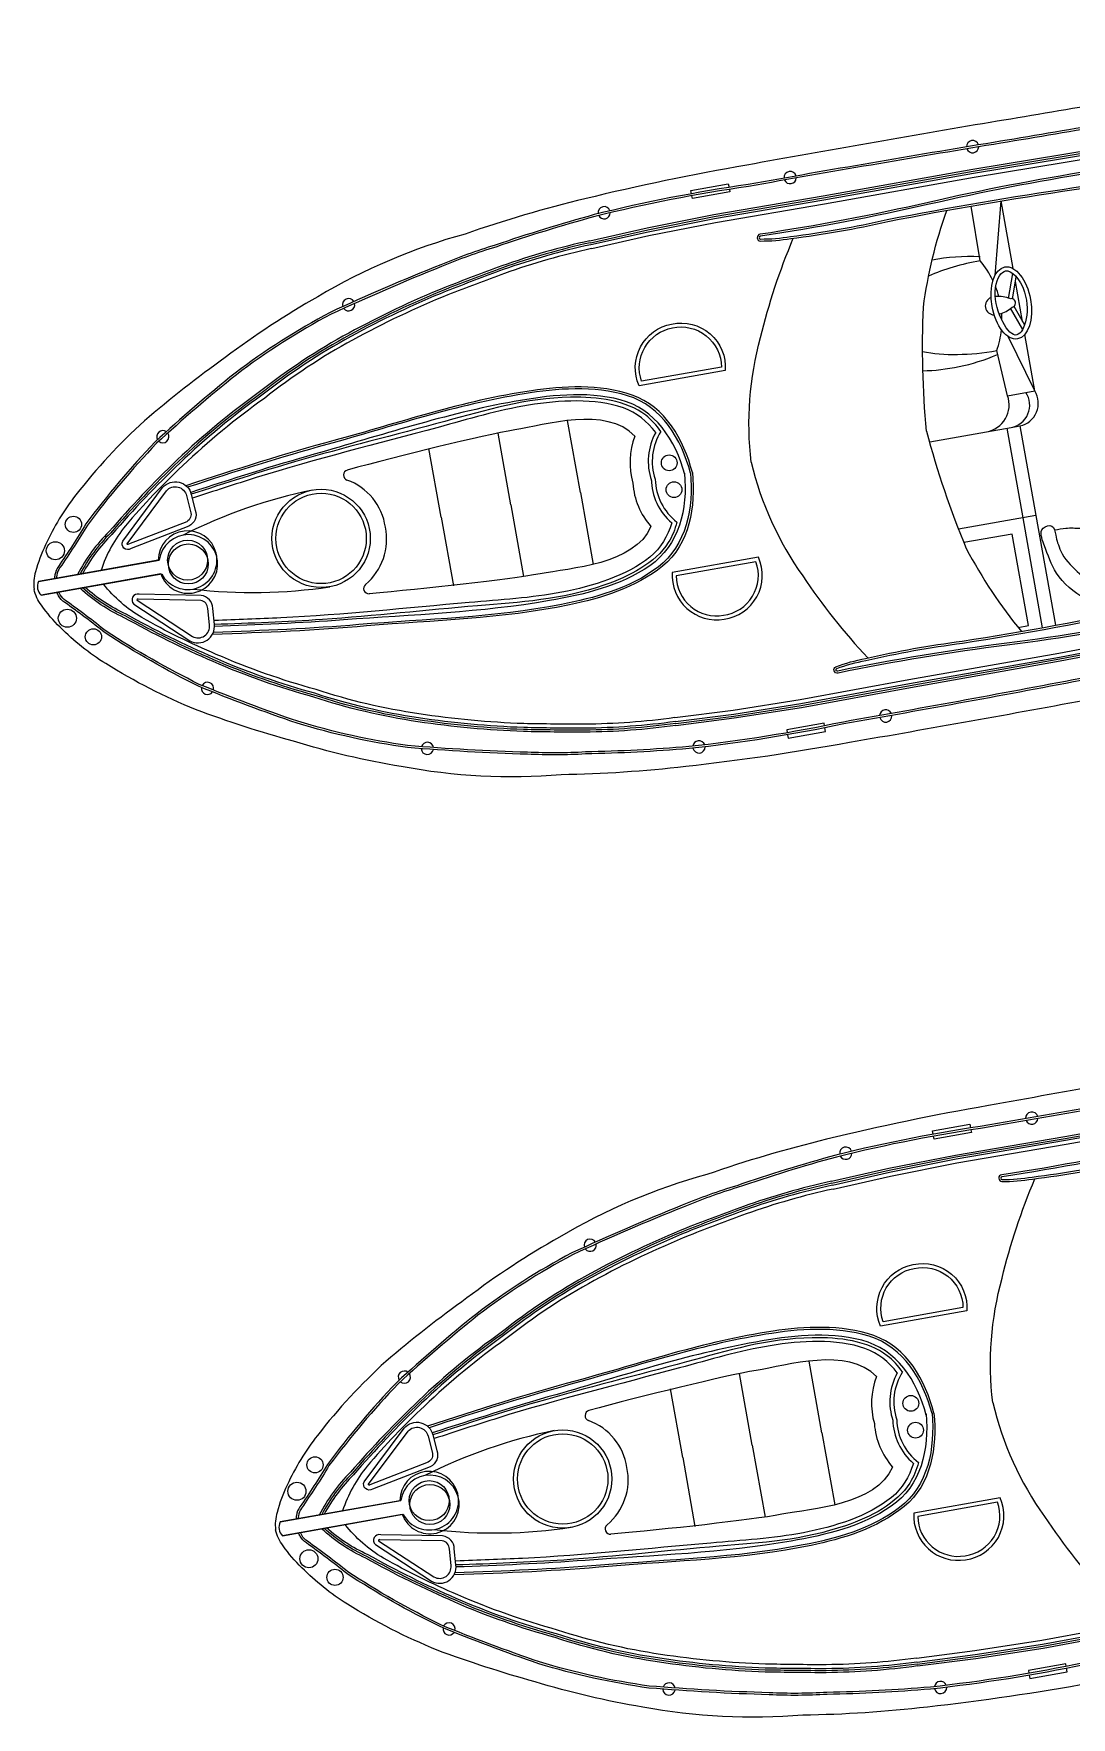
# Model space of a CAD drawing. Header units: metres. Extents: x 297490 to 300643, y 1968189 to 1972555.
# Drawn here: x 297535.7 to 297575.7, y 1970164.3 to 1970229.3 of the extents above; entities that cross this region are included whole.
import ezdxf

# ---------------------------------------------------------------- set-up
doc = ezdxf.new("R2010")
doc.units = ezdxf.units.M
doc.header["$MEASUREMENT"] = 0

msp = doc.modelspace()

# ---------------------------------------------------------------- linework, layer by layer
at = {"color": 32, "true_color": 0xcd6928}
for p, q in [((297572.766, 1970219.991), (297573.004, 1970222.866)), ((297573.468, 1970220.253), (297573.004, 1970222.866)), ((297573.289, 1970219.107), (297573.454, 1970220.063)), ((297573.44, 1970219.081), (297573.588, 1970219.934)), ((297573.83, 1970218.212), (297573.557, 1970219.754)), ((297573.356, 1970218.728), (297573.829, 1970217.907)), ((297573.489, 1970218.804), (297573.906, 1970218.081)), ((297574.305, 1970215.534), (297573.272, 1970217.636)), ((297574.305, 1970215.534), (297573.919, 1970217.714)), ((297573.253, 1970215.348), (297574.305, 1970215.534)), ((297554.087, 1970211.139), (297553.596, 1970213.907)), ((297556.773, 1970211.616), (297556.28, 1970214.391)), ((297551.402, 1970210.663), (297550.932, 1970213.314)), ((297556.773, 1970211.616), (297557.265, 1970208.841)), ((297551.402, 1970210.663), (297551.873, 1970208.012)), ((297554.087, 1970211.139), (297554.578, 1970208.372)), ((297573.836, 1970210.64), (297574.589, 1970206.397)), ((297574.343, 1970210.73), (297575.096, 1970206.489)), ((297563.405, 1970174.845), (297562.914, 1970177.612)), ((297566.091, 1970175.321), (297565.598, 1970178.097)), ((297560.72, 1970174.369), (297560.25, 1970177.02)), ((297566.091, 1970175.321), (297566.583, 1970172.546)), ((297560.72, 1970174.369), (297561.191, 1970171.717)), ((297563.405, 1970174.845), (297563.896, 1970172.078))]:
    msp.add_line(p, q, dxfattribs=at)
for points in [[(297601.376, 1970219.529, 0.01736), (297600.13, 1970225.69, 0.12634), (297598.778, 1970228.459, 0.172899), (297594.758, 1970229.255, 0.013884), (297591.38, 1970228.788, 0.008973), (297586.551, 1970228.162, 0.01509), (297581.044, 1970227.338, -0.002245), (297572.582, 1970225.896, 0.003342), (297563.196, 1970224.25, 0.016984), (297556.95, 1970222.949, 0.024546), (297552.331, 1970221.589, 0.067942), (297546.648, 1970219.17, 0.033948), (297543.078, 1970216.825, 0.022001), (297539.957, 1970214.379, 0.042872), (297537.314, 1970211.521, 0.059514), (297536.145, 1970209.597, 0.046364), (297535.757, 1970208.553, 0.104882), (297535.699, 1970207.877, 0.104882)], [(297586.338, 1970227.412, -0.006425), (297581.155, 1970226.564, -0.002217), (297572.71, 1970225.124, 0.003368), (297563.245, 1970223.501, 0.024633), (297557.309, 1970222.339, 0.015037), (297553.485, 1970221.159, 0.025439), (297551.386, 1970220.402, 0.013843), (297547.121, 1970218.562, 0.040266), (297543.455, 1970216.219, 0.016729), (297540.371, 1970213.567, 0.029739), (297537.695, 1970210.4, -0.01525), (297536.639, 1970208.761, 0.132389), (297536.505, 1970208.432, 0.028442), (297536.487, 1970208.29, 0.028442)], [(297586.351, 1970227.336, -0.006424), (297581.168, 1970226.488, -0.002217), (297572.722, 1970225.048, 0.003368), (297563.258, 1970223.426, 0.024633), (297557.328, 1970222.265, 0.015038), (297553.509, 1970221.086, 0.025461), (297551.415, 1970220.331, 0.013839), (297547.155, 1970218.493, 0.040238), (297543.503, 1970216.158, 0.016715), (297540.424, 1970213.513, 0.029693), (297537.759, 1970210.357, -0.015234), (297536.701, 1970208.716, 0.134036), (297536.581, 1970208.42, 0.024879), (297536.565, 1970208.304, 0.024879)], [(297557.141, 1970221.328), (297559.353, 1970221.83), (297561.925, 1970222.341), (297566.136, 1970223.061), (297571.912, 1970224.086), (297581.194, 1970225.623, 0.002601), (297586.243, 1970226.405, -0.004411), (297590.535, 1970227.073, -0.013009), (297593.509, 1970227.396, -0.113396), (297595.178, 1970227.117, -0.146005), (297595.979, 1970226.465, -1.595219)], [(297557.158, 1970221.253), (297559.369, 1970221.755), (297561.939, 1970222.266), (297566.149, 1970222.985), (297571.925, 1970224.01), (297581.206, 1970225.547, 0.002601), (297586.255, 1970226.329, -0.004411), (297590.546, 1970226.997, -0.013003), (297593.514, 1970227.32, -0.113337), (297595.149, 1970227.046, -0.144821), (297595.905, 1970226.435, -0.138987)], [(297557.175, 1970221.179), (297559.385, 1970221.68), (297561.953, 1970222.19), (297566.162, 1970222.91), (297571.938, 1970223.935), (297581.218, 1970225.471, 0.002601), (297586.267, 1970226.254, -0.00441), (297590.557, 1970226.921, -0.012997), (297593.52, 1970227.243, -0.113276), (297595.12, 1970226.975, -0.142458), (297595.833, 1970226.404, -0.142458)], [(297557.209, 1970221.029), (297559.416, 1970221.53), (297561.981, 1970222.04), (297566.188, 1970222.759), (297571.964, 1970223.783), (297581.241, 1970225.32, 0.002601), (297586.292, 1970226.102, -0.00441), (297590.578, 1970226.769, -0.002867), (297591.228, 1970226.853, -0.002867)], [(297594.517, 1970219.674), (297594.251, 1970221.176, 0.202722), (297591.41, 1970225.522, 0.178768), (297588.947, 1970226.069, -0.010028), (297584.229, 1970225.335, 0.005356), (297576.461, 1970224.023, 0.016605), (297570.205, 1970222.812, -0.018921), (297563.709, 1970221.579, 0.925873), (297563.717, 1970221.32, 0.041202), (297564.893, 1970221.415, 0.024461), (297568.626, 1970222.071, -0.012888), (297575.824, 1970223.304, 0.019359), (297580.017, 1970224.132, -0.002375), (297584.868, 1970225.093, 0.006386), (297587.971, 1970225.618, 0.013656), (297589.21, 1970225.854, 0.862706), (297589.194, 1970226.094, -0.648089)], [(297589.193, 1970226.017, 0.016488), (297588.959, 1970225.993, -0.010023), (297584.24, 1970225.259, 0.005356), (297576.474, 1970223.947, 0.016607), (297570.222, 1970222.737, -0.018921), (297563.721, 1970221.503, -0.01143), (297563.717, 1970221.502, 0.913283), (297563.719, 1970221.397, 0.041174), (297564.882, 1970221.491, 0.024478), (297568.61, 1970222.146, -0.012889), (297575.813, 1970223.38, 0.019362), (297580.001, 1970224.207, -0.002377), (297584.855, 1970225.169, 0.006391), (297587.958, 1970225.694, 0.013664), (297589.194, 1970225.929, -0.000701), (297589.194, 1970225.929, 0.819976), (297589.193, 1970226.017, 0.819976)], [(297570.123, 1970213.985, -0.033687), (297570.007, 1970218.769, -0.051879), (297570.904, 1970222.502, -1.92312)], [(297557.141, 1970221.328, 0.031596), (297553.743, 1970220.358, 0.004928), (297551.541, 1970219.525, 0.02844), (297547.84, 1970217.766, 0.042875), (297544.399, 1970215.494, 0.035347), (297541.225, 1970212.873, 0.024093), (297538.591, 1970210.101, 0.079837), (297537.382, 1970208.449)], [(297557.158, 1970221.253, 0.031592), (297553.769, 1970220.286, 0.004926), (297551.57, 1970219.454, 0.028436), (297547.877, 1970217.698, 0.042895), (297544.445, 1970215.433, 0.035363), (297541.278, 1970212.817, 0.024111), (297538.647, 1970210.049, 0.077658), (297537.478, 1970208.466, 0.077658)], [(297557.174, 1970221.178, 0.031588), (297553.795, 1970220.214, 0.004924), (297551.598, 1970219.383, 0.028433), (297547.914, 1970217.631, 0.042917), (297544.491, 1970215.371, 0.035379), (297541.331, 1970212.762, 0.02413), (297538.703, 1970209.996, 0.075408), (297537.573, 1970208.482, 0.075408)], [(297557.207, 1970221.028, 0.031581), (297553.847, 1970220.069, 0.00492), (297551.655, 1970219.24, 0.028426), (297547.987, 1970217.496, 0.042959), (297544.584, 1970215.248, 0.035411), (297541.437, 1970212.651, 0.028829), (297539.23, 1970210.331, 0.092336), (297538.283, 1970208.608, 0.080328)], [(297563.363, 1970212.785, -0.096403), (297563.721, 1970217.59, -0.040538), (297564.987, 1970221.427, -1.92312)], [(297601.376, 1970219.529, -0.01736), (297602.325, 1970213.316, -0.12634), (297602.008, 1970210.251, -0.172899), (297598.508, 1970208.121, -0.013884), (297595.175, 1970207.398, -0.008973), (297590.426, 1970206.324, -0.01509), (297584.971, 1970205.203, 0.002245), (297576.529, 1970203.646, -0.003342), (297567.15, 1970201.963, -0.016984), (297560.838, 1970201.036, -0.024546), (297556.032, 1970200.724, -0.067942), (297549.864, 1970201.04, -0.033948), (297545.706, 1970202.014, -0.022001), (297541.934, 1970203.237, -0.042872), (297538.469, 1970205.01, -0.059514), (297536.71, 1970206.415, -0.046364), (297535.986, 1970207.262, -0.104882), (297535.699, 1970207.877, -0.104882)], [(297562.362, 1970216.326), (297559.037, 1970215.736, -0.483063), (297560.294, 1970218.117, -0.50024), (297562.362, 1970216.326, -0.418424)], [(297595.009, 1970216.904), (297595.252, 1970215.533, -0.202722), (297594.08, 1970210.474, -0.178768), (297591.955, 1970209.114, 0.010028), (297587.273, 1970208.18, -0.005356), (297579.528, 1970206.739, -0.016605), (297573.236, 1970205.724, 0.018921), (297566.713, 1970204.648, -0.925873), (297566.631, 1970204.893, -0.041202), (297567.768, 1970205.208, -0.024461), (297571.5, 1970205.877, 0.012888), (297578.682, 1970207.195, -0.019359), (297582.904, 1970207.86, 0.002375), (297587.789, 1970208.626, -0.006386), (297590.884, 1970209.201, -0.013656), (297592.128, 1970209.406, -0.862706), (297592.196, 1970209.175, 0.648089)], [(297570.256, 1970213.568), (297572.441, 1970213.956, 0.462925), (297573.253, 1970215.348), (297572.833, 1970217.091)], [(297572.441, 1970213.956), (297573.388, 1970214.124, 0.545737), (297573.952, 1970215.472, 0.282905)], [(297573.388, 1970214.124), (297573.73, 1970214.185, 0.516839), (297574.305, 1970215.534, 0.282905)], [(297570.123, 1970213.985, 0.033687), (297571.66, 1970209.452, 0.051879), (297573.787, 1970206.255, 1.92312)], [(297563.363, 1970212.785, 0.096403), (297565.352, 1970208.396, 0.040538), (297567.861, 1970205.229, 1.92312)], [(297541.767, 1970211.538), (297541.919, 1970210.939, -0.382221), (297541.667, 1970210.314), (297539.44, 1970209.452, -0.786544), (297539.119, 1970209.735), (297540.661, 1970211.804, -0.616464), (297541.767, 1970211.538, -3.844907)], [(297560.441, 1970202.775), (297562.687, 1970203.065), (297565.275, 1970203.469), (297569.474, 1970204.241), (297575.25, 1970205.266), (297584.492, 1970207.016, -0.002601), (297589.503, 1970208.018, 0.00441), (297593.76, 1970208.867, 0.012997), (297596.653, 1970209.584, 0.113276), (297598.063, 1970210.387, 0.142458), (297598.536, 1970211.168, 0.142458)], [(297560.45, 1970202.699), (297562.698, 1970202.989), (297565.288, 1970203.393), (297569.488, 1970204.166), (297575.264, 1970205.191), (297584.507, 1970206.94, -0.002601), (297589.517, 1970207.943, 0.004411), (297593.776, 1970208.792, 0.013003), (297596.674, 1970209.51, 0.113337), (297598.115, 1970210.33, 0.144821), (297598.615, 1970211.164, 0.138987)], [(297560.46, 1970202.623), (297562.709, 1970202.913), (297565.3, 1970203.318), (297569.501, 1970204.09), (297575.278, 1970205.115), (297584.522, 1970206.865, -0.002601), (297589.532, 1970207.868, 0.004411), (297593.792, 1970208.717, 0.013009), (297596.695, 1970209.436, 0.113396), (297598.167, 1970210.273, 0.146005), (297598.694, 1970211.161, 1.595219)], [(297592.168, 1970209.247, -0.016488), (297591.94, 1970209.189, 0.010023), (297587.257, 1970208.255, -0.005356), (297579.514, 1970206.815, -0.016607), (297573.227, 1970205.8, 0.018921), (297566.698, 1970204.723, 0.01143), (297566.695, 1970204.722, -0.913283), (297566.66, 1970204.822, -0.041174), (297567.784, 1970205.133, -0.024478), (297571.51, 1970205.801, 0.012889), (297578.698, 1970207.12, -0.019362), (297582.914, 1970207.784, 0.002377), (297587.803, 1970208.551, -0.006391), (297590.898, 1970209.126, -0.013664), (297592.139, 1970209.33, 0.000701), (297592.139, 1970209.33, -0.819976), (297592.168, 1970209.247, -0.819976)], [(297563.641, 1970209.116), (297560.316, 1970208.526, 0.483063), (297562.315, 1970206.723, 0.50024), (297563.641, 1970209.116, 0.418424)], [(297560.421, 1970202.928), (297562.666, 1970203.217), (297565.249, 1970203.62), (297569.447, 1970204.392), (297575.222, 1970205.417), (297584.462, 1970207.166, -0.002601), (297589.474, 1970208.169, 0.00441), (297593.728, 1970209.017, 0.002867), (297594.367, 1970209.162, 0.002867)], [(297560.418, 1970202.927, -0.031581), (297556.934, 1970202.672, -0.00492), (297554.59, 1970202.696, -0.028426), (297550.546, 1970203.072, -0.042959), (297546.577, 1970204.012, -0.035411), (297542.729, 1970205.369, -0.028829), (297539.859, 1970206.787, -0.092336), (297538.377, 1970208.079, -0.080328)], [(297589.967, 1970206.955, 0.006425), (297584.809, 1970205.969, 0.002217), (297576.384, 1970204.415, -0.003368), (297566.939, 1970202.683, -0.024633), (297560.965, 1970201.732, -0.015037), (297556.969, 1970201.524, -0.025439), (297554.737, 1970201.513, -0.013843), (297550.1, 1970201.774, -0.040266), (297545.852, 1970202.713, -0.016729), (297542.043, 1970204.141, -0.029739), (297538.441, 1970206.195, 0.01525), (297536.886, 1970207.37, -0.132389), (297536.647, 1970207.633, -0.028442), (297536.581, 1970207.76, -0.028442)], [(297589.954, 1970207.03, 0.006424), (297584.795, 1970206.044, 0.002217), (297576.369, 1970204.491, -0.003368), (297566.925, 1970202.758, -0.024633), (297560.958, 1970201.808, -0.015038), (297556.966, 1970201.601, -0.025461), (297554.74, 1970201.59, -0.013839), (297550.108, 1970201.85, -0.040238), (297545.875, 1970202.786, -0.016715), (297542.075, 1970204.211, -0.029693), (297538.486, 1970206.257, 0.015234), (297536.929, 1970207.434, -0.134036), (297536.714, 1970207.67, -0.024879), (297536.659, 1970207.774, -0.024879)], [(297560.46, 1970202.623, -0.031596), (297556.935, 1970202.365, -0.004928), (297554.582, 1970202.39, -0.02844), (297550.501, 1970202.768, -0.042875), (297546.488, 1970203.718, -0.035347), (297542.607, 1970205.087, -0.024093), (297539.18, 1970206.783, -0.079837), (297537.476, 1970207.919)], [(297560.45, 1970202.699, -0.031592), (297556.935, 1970202.442, -0.004926), (297554.584, 1970202.466, -0.028436), (297550.512, 1970202.844, -0.042895), (297546.511, 1970203.791, -0.035363), (297542.637, 1970205.158, -0.024111), (297539.214, 1970206.852, -0.077658), (297537.571, 1970207.936, -0.077658)], [(297560.439, 1970202.775, -0.031588), (297556.934, 1970202.518, -0.004924), (297554.586, 1970202.543, -0.028433), (297550.524, 1970202.92, -0.042917), (297546.533, 1970203.865, -0.035379), (297542.668, 1970205.228, -0.02413), (297539.249, 1970206.92, -0.075408), (297537.667, 1970207.953, -0.075408)], [(297542.657, 1970206.527), (297542.593, 1970207.141, 0.382221), (297542.141, 1970207.642), (297539.754, 1970207.685, 0.786544), (297539.549, 1970207.309), (297541.709, 1970205.896, 0.616464), (297542.657, 1970206.527, 3.844907)], [(297610.694, 1970183.235, 0.01736), (297609.448, 1970189.396, 0.12634), (297608.096, 1970192.165, 0.172899), (297604.076, 1970192.961, 0.013884), (297600.698, 1970192.493, 0.008973), (297595.869, 1970191.867, 0.01509), (297590.362, 1970191.044, -0.002245), (297581.9, 1970189.602, 0.003342), (297572.514, 1970187.955, 0.016984), (297566.268, 1970186.654, 0.024546), (297561.649, 1970185.294, 0.067942), (297555.966, 1970182.876, 0.033948), (297552.396, 1970180.53, 0.022001), (297549.275, 1970178.084, 0.042872), (297546.632, 1970175.227, 0.059514), (297545.463, 1970173.303, 0.046364), (297545.075, 1970172.258, 0.104882), (297545.017, 1970171.582, 0.104882)], [(297595.656, 1970191.118, -0.006425), (297590.473, 1970190.269, -0.002217), (297582.028, 1970188.829, 0.003368), (297572.563, 1970187.207, 0.024633), (297566.627, 1970186.045, 0.015037), (297562.803, 1970184.864, 0.025439), (297560.704, 1970184.107, 0.013843), (297556.439, 1970182.267, 0.040266), (297552.773, 1970179.924, 0.016729), (297549.689, 1970177.273, 0.029739), (297547.013, 1970174.106, -0.01525), (297545.957, 1970172.467, 0.132389), (297545.823, 1970172.137, 0.028442), (297545.805, 1970171.995, 0.028442)], [(297566.459, 1970185.034), (297568.671, 1970185.536), (297571.243, 1970186.047), (297575.454, 1970186.767), (297581.23, 1970187.791), (297590.512, 1970189.329, 0.002601), (297595.561, 1970190.111, -0.004411), (297599.853, 1970190.779, -0.013009), (297602.827, 1970191.102, -0.113396), (297604.496, 1970190.822, -0.146005), (297605.297, 1970190.171, -1.595219)], [(297595.669, 1970191.042, -0.006424), (297590.486, 1970190.193, -0.002217), (297582.04, 1970188.754, 0.003368), (297572.576, 1970187.131, 0.024633), (297566.646, 1970185.97, 0.015038), (297562.827, 1970184.791, 0.025461), (297560.733, 1970184.036, 0.013839), (297556.474, 1970182.198, 0.040238), (297552.821, 1970179.864, 0.016715), (297549.742, 1970177.218, 0.029693), (297547.077, 1970174.063, -0.015234), (297546.019, 1970172.422, 0.134036), (297545.899, 1970172.126, 0.024879), (297545.883, 1970172.009, 0.024879)], [(297566.476, 1970184.959), (297568.687, 1970185.461), (297571.257, 1970185.972), (297575.467, 1970186.691), (297581.243, 1970187.716), (297590.524, 1970189.253, 0.002601), (297595.573, 1970190.035, -0.004411), (297599.864, 1970190.703, -0.013003), (297602.832, 1970191.026, -0.113337), (297604.467, 1970190.751, -0.144821), (297605.223, 1970190.141, -0.138987)], [(297566.493, 1970184.884), (297568.703, 1970185.386), (297571.271, 1970185.896), (297575.48, 1970186.615), (297581.256, 1970187.64), (297590.536, 1970189.177, 0.002601), (297595.585, 1970189.959, -0.00441), (297599.875, 1970190.627, -0.012997), (297602.838, 1970190.949, -0.113276), (297604.438, 1970190.68, -0.142458), (297605.151, 1970190.109, -0.142458)], [(297566.527, 1970184.735), (297568.735, 1970185.235), (297571.299, 1970185.745), (297575.506, 1970186.464), (297581.282, 1970187.489), (297590.559, 1970189.025, 0.002601), (297595.61, 1970189.808, -0.00441), (297599.896, 1970190.475, -0.002867), (297600.546, 1970190.559, -0.002867)], [(297603.835, 1970183.38), (297603.569, 1970184.881, 0.202722), (297600.728, 1970189.228, 0.178768), (297598.265, 1970189.774, -0.010028), (297593.547, 1970189.041, 0.005356), (297585.779, 1970187.728, 0.016605), (297579.523, 1970186.518, -0.018921), (297573.028, 1970185.284, 0.925873), (297573.035, 1970185.025, 0.041202), (297574.211, 1970185.121, 0.024461), (297577.944, 1970185.776, -0.012888), (297585.142, 1970187.01, 0.019359), (297589.335, 1970187.838, -0.002375), (297594.186, 1970188.799, 0.006386), (297597.289, 1970189.324, 0.013656), (297598.528, 1970189.559, 0.862706), (297598.512, 1970189.799, -0.648089)], [(297598.511, 1970189.722, 0.016488), (297598.277, 1970189.698, -0.010023), (297593.558, 1970188.965, 0.005356), (297585.792, 1970187.653, 0.016607), (297579.54, 1970186.443, -0.018921), (297573.039, 1970185.208, -0.01143), (297573.035, 1970185.208, 0.913283), (297573.037, 1970185.102, 0.041174), (297574.2, 1970185.197, 0.024478), (297577.928, 1970185.851, -0.012889), (297585.131, 1970187.086, 0.019362), (297589.319, 1970187.913, -0.002377), (297594.173, 1970188.875, 0.006391), (297597.276, 1970189.399, 0.013664), (297598.512, 1970189.634, -0.000701), (297598.512, 1970189.634, 0.819976), (297598.511, 1970189.722, 0.819976)], [(297566.459, 1970185.034, 0.031596), (297563.061, 1970184.064, 0.004928), (297560.859, 1970183.231, 0.02844), (297557.158, 1970181.471, 0.042875), (297553.717, 1970179.199, 0.035347), (297550.543, 1970176.578, 0.024093), (297547.909, 1970173.807, 0.079837), (297546.7, 1970172.154)], [(297566.476, 1970184.959, 0.031592), (297563.087, 1970183.992, 0.004926), (297560.888, 1970183.16, 0.028436), (297557.195, 1970181.404, 0.042895), (297553.763, 1970179.138, 0.035363), (297550.596, 1970176.523, 0.024111), (297547.965, 1970173.754, 0.077658), (297546.796, 1970172.171, 0.077658)], [(297566.492, 1970184.884, 0.031588), (297563.113, 1970183.919, 0.004924), (297560.916, 1970183.088, 0.028433), (297557.232, 1970181.337, 0.042917), (297553.809, 1970179.077, 0.035379), (297550.649, 1970176.467, 0.02413), (297548.021, 1970173.702, 0.075408), (297546.891, 1970172.188, 0.075408)], [(297566.525, 1970184.734, 0.031581), (297563.165, 1970183.775, 0.00492), (297560.973, 1970182.946, 0.028426), (297557.305, 1970181.202, 0.042959), (297553.902, 1970178.954, 0.035411), (297550.755, 1970176.356, 0.028829), (297548.548, 1970174.037, 0.092336), (297547.601, 1970172.314, 0.080328)], [(297572.681, 1970176.491, -0.096403), (297573.039, 1970181.296, -0.040538), (297574.305, 1970185.133, -1.92312)], [(297610.694, 1970183.235, -0.01736), (297611.643, 1970177.022, -0.12634), (297611.327, 1970173.957, -0.172899), (297607.826, 1970171.826, -0.013884), (297604.493, 1970171.103, -0.008973), (297599.744, 1970170.03, -0.01509), (297594.289, 1970168.908, 0.002245), (297585.847, 1970167.352, -0.003342), (297576.468, 1970165.669, -0.016984), (297570.156, 1970164.742, -0.024546), (297565.351, 1970164.429, -0.067942), (297559.182, 1970164.745, -0.033948), (297555.024, 1970165.719, -0.022001), (297551.252, 1970166.942, -0.042872), (297547.787, 1970168.716, -0.059514), (297546.028, 1970170.121, -0.046364), (297545.304, 1970170.968, -0.104882), (297545.017, 1970171.582, -0.104882)], [(297571.68, 1970180.031), (297568.355, 1970179.441, -0.483063), (297569.612, 1970181.823, -0.50024), (297571.68, 1970180.031, -0.418424)], [(297572.681, 1970176.491, 0.096403), (297574.67, 1970172.102, 0.040538), (297577.179, 1970168.935, 1.92312)], [(297551.085, 1970175.244), (297551.237, 1970174.645, -0.382221), (297550.985, 1970174.019), (297548.758, 1970173.157, -0.786544), (297548.437, 1970173.44), (297549.979, 1970175.51, -0.616464), (297551.085, 1970175.244, -3.844907)], [(297569.759, 1970166.481), (297572.005, 1970166.77), (297574.593, 1970167.174), (297578.792, 1970167.947), (297584.568, 1970168.972), (297593.81, 1970170.721, -0.002601), (297598.821, 1970171.724, 0.00441), (297603.078, 1970172.572, 0.012997), (297605.971, 1970173.289, 0.113276), (297607.381, 1970174.092, 0.142458), (297607.854, 1970174.874, 0.142458)], [(297569.768, 1970166.405), (297572.016, 1970166.694), (297574.606, 1970167.099), (297578.806, 1970167.871), (297584.582, 1970168.896), (297593.825, 1970170.646, -0.002601), (297598.835, 1970171.649, 0.004411), (297603.094, 1970172.497, 0.013003), (297605.992, 1970173.216, 0.113337), (297607.433, 1970174.036, 0.144821), (297607.933, 1970174.869, 0.138987)], [(297569.778, 1970166.329), (297572.027, 1970166.618), (297574.618, 1970167.023), (297578.819, 1970167.796), (297584.596, 1970168.821), (297593.84, 1970170.571, -0.002601), (297598.85, 1970171.573, 0.004411), (297603.11, 1970172.422, 0.013009), (297606.013, 1970173.142, 0.113396), (297607.485, 1970173.979, 0.146005), (297608.012, 1970174.866, 1.595219)], [(297572.959, 1970172.822), (297569.634, 1970172.232, 0.483063), (297571.633, 1970170.428, 0.50024), (297572.959, 1970172.822, 0.418424)], [(297569.739, 1970166.633), (297571.984, 1970166.922), (297574.567, 1970167.326), (297578.765, 1970168.098), (297584.54, 1970169.123), (297593.78, 1970170.872, -0.002601), (297598.792, 1970171.875, 0.00441), (297603.046, 1970172.723, 0.002867), (297603.685, 1970172.867, 0.002867)], [(297569.778, 1970166.329, -0.031596), (297566.253, 1970166.07, -0.004928), (297563.9, 1970166.095, -0.02844), (297559.819, 1970166.474, -0.042875), (297555.806, 1970167.423, -0.035347), (297551.925, 1970168.793, -0.024093), (297548.498, 1970170.489, -0.079837), (297546.794, 1970171.625)], [(297569.768, 1970166.405, -0.031592), (297566.253, 1970166.147, -0.004926), (297563.902, 1970166.172, -0.028436), (297559.83, 1970166.55, -0.042895), (297555.829, 1970167.497, -0.035363), (297551.955, 1970168.863, -0.024111), (297548.532, 1970170.557, -0.077658), (297546.889, 1970171.642, -0.077658)], [(297569.757, 1970166.481, -0.031588), (297566.252, 1970166.224, -0.004924), (297563.904, 1970166.249, -0.028433), (297559.842, 1970166.626, -0.042917), (297555.851, 1970167.57, -0.035379), (297551.986, 1970168.934, -0.02413), (297548.567, 1970170.626, -0.075408), (297546.985, 1970171.659, -0.075408)], [(297569.736, 1970166.633, -0.031581), (297566.252, 1970166.377, -0.00492), (297563.908, 1970166.402, -0.028426), (297559.864, 1970166.777, -0.042959), (297555.895, 1970167.717, -0.035411), (297552.047, 1970169.074, -0.028829), (297549.177, 1970170.493, -0.092336), (297547.695, 1970171.785, -0.080328)], [(297599.285, 1970170.66, 0.006425), (297594.127, 1970169.674, 0.002217), (297585.702, 1970168.121, -0.003368), (297576.257, 1970166.388, -0.024633), (297570.283, 1970165.437, -0.015037), (297566.287, 1970165.23, -0.025439), (297564.055, 1970165.219, -0.013843), (297559.418, 1970165.479, -0.040266), (297555.17, 1970166.418, -0.016729), (297551.361, 1970167.847, -0.029739), (297547.759, 1970169.9, 0.01525), (297546.204, 1970171.076, -0.132389), (297545.965, 1970171.339, -0.028442), (297545.899, 1970171.466, -0.028442)], [(297599.272, 1970170.736, 0.006424), (297594.113, 1970169.75, 0.002217), (297585.688, 1970168.196, -0.003368), (297576.243, 1970166.464, -0.024633), (297570.276, 1970165.514, -0.015038), (297566.284, 1970165.307, -0.025461), (297564.058, 1970165.296, -0.013839), (297559.426, 1970165.556, -0.040238), (297555.193, 1970166.491, -0.016715), (297551.393, 1970167.916, -0.029693), (297547.804, 1970169.962, 0.015234), (297546.247, 1970171.14, -0.134036), (297546.032, 1970171.376, -0.024879), (297545.977, 1970171.48, -0.024879)], [(297551.975, 1970170.233), (297551.911, 1970170.847, 0.382221), (297551.459, 1970171.347), (297549.072, 1970171.391, 0.786544), (297548.867, 1970171.014), (297551.027, 1970169.602, 0.616464), (297551.975, 1970170.233, 3.844907)]]:
    msp.add_lwpolyline(points, format="xyb", dxfattribs=at)
for points in [[(297561.063, 1970223.144), (297561.04, 1970223.275), (297562.48, 1970223.531), (297562.506, 1970223.389)], [(297562.519, 1970223.314), (297562.537, 1970223.215), (297561.096, 1970222.959), (297561.077, 1970223.069)], [(297572.193, 1970220.557), (297571.845, 1970222.67)], [(297573.73, 1970214.185), (297574.343, 1970210.73), (297571.359, 1970210.2)], [(297573.223, 1970214.095), (297573.836, 1970210.64)], [(297573.66, 1970206.41), (297574.054, 1970206.48), (297573.427, 1970210.01), (297571.566, 1970209.68)], [(297535.875, 1970208.181), (297540.529, 1970209.007)], [(297540.493, 1970209.001), (297535.875, 1970208.181)], [(297535.969, 1970207.652), (297540.623, 1970208.478)], [(297540.587, 1970208.471), (297535.969, 1970207.652)], [(297566.192, 1970202.609), (297566.175, 1970202.708), (297564.735, 1970202.452), (297564.754, 1970202.343)], [(297564.767, 1970202.267), (297564.791, 1970202.136), (297566.231, 1970202.392), (297566.206, 1970202.533)], [(297570.381, 1970186.85), (297570.358, 1970186.981), (297571.798, 1970187.236), (297571.824, 1970187.095)], [(297571.837, 1970187.019), (297571.855, 1970186.92), (297570.414, 1970186.665), (297570.395, 1970186.774)], [(297545.193, 1970171.887), (297549.847, 1970172.713)], [(297549.811, 1970172.706), (297545.193, 1970171.887)], [(297545.287, 1970171.357), (297549.941, 1970172.183)], [(297549.905, 1970172.177), (297545.287, 1970171.357)], [(297575.51, 1970166.314), (297575.493, 1970166.414), (297574.053, 1970166.158), (297574.072, 1970166.048)], [(297574.085, 1970165.973), (297574.109, 1970165.842), (297575.549, 1970166.097), (297575.524, 1970166.239)]]:
    msp.add_lwpolyline(points, dxfattribs=at)
for points in [[(297562.213, 1970216.455), (297559.134, 1970215.909, -0.460147), (297560.324, 1970217.967, -0.47706)], [(297541.581, 1970211.493), (297541.736, 1970210.882, -0.383069), (297541.589, 1970210.489), (297539.339, 1970209.618, -0.853636), (297539.286, 1970209.638), (297540.811, 1970211.684, -0.613527)], [(297563.546, 1970208.944), (297560.466, 1970208.397, 0.460147), (297562.292, 1970206.875, 0.47706)], [(297542.466, 1970206.505), (297542.401, 1970207.132, 0.383069), (297542.128, 1970207.45), (297539.715, 1970207.494, 0.853636), (297539.673, 1970207.457), (297541.809, 1970206.06, 0.613527)], [(297571.531, 1970180.161), (297568.452, 1970179.614, -0.460147), (297569.642, 1970181.672, -0.47706)], [(297550.899, 1970175.198), (297551.054, 1970174.587, -0.383069), (297550.907, 1970174.195), (297548.657, 1970173.324, -0.853636), (297548.604, 1970173.344), (297550.129, 1970175.39, -0.613527)], [(297572.864, 1970172.649), (297569.785, 1970172.103, 0.460147), (297571.61, 1970170.58, 0.47706)], [(297551.784, 1970170.211), (297551.719, 1970170.838, 0.383069), (297551.446, 1970171.156), (297549.033, 1970171.2, 0.853636), (297548.991, 1970171.163), (297551.127, 1970169.766, 0.613527)]]:
    msp.add_lwpolyline(points, format="xyb", close=True, dxfattribs=at)
for centre, radius in [((297560.201, 1970212.758), 0.305), ((297560.384, 1970211.723), 0.305), ((297546.774, 1970209.842), 1.896), ((297546.774, 1970209.842), 1.896), ((297546.774, 1970209.842), 1.743), ((297546.774, 1970209.842), 1.743), ((297537.22, 1970210.385), 0.313), ((297536.523, 1970209.365), 0.349), ((297541.625, 1970209.004), 0.771), ((297541.651, 1970208.857), 0.771), ((297536.985, 1970206.763), 0.349), ((297537.99, 1970206.045), 0.313), ((297569.519, 1970176.463), 0.305), ((297569.702, 1970175.429), 0.305), ((297556.092, 1970173.547), 1.896), ((297556.092, 1970173.547), 1.896), ((297556.092, 1970173.547), 1.743), ((297556.092, 1970173.547), 1.743), ((297546.538, 1970174.091), 0.313), ((297545.841, 1970173.071), 0.349), ((297550.943, 1970172.71), 0.771), ((297550.969, 1970172.563), 0.771), ((297546.303, 1970170.468), 0.349), ((297547.308, 1970169.75), 0.313)]:
    msp.add_circle(centre, radius, dxfattribs=at)
for centre, radius, start, end in [((297571.902, 1970224.962), 0.237, 16.15628, 182.65875), ((297571.902, 1970224.962), 0.237, 201.28295, 357.53208), ((297564.865, 1970223.767), 0.237, 14.93173, 185.03085), ((297564.865, 1970223.767), 0.237, 203.69102, 356.27155), ((297557.69, 1970222.411), 0.237, 18.3348, 188.74138), ((297557.69, 1970222.411), 0.237, 207.40027, 359.67591), ((297569.485, 1970218.264), 3.548, 25.49514, 40.25095), ((297547.834, 1970218.861), 0.237, 30.34943, 198.4451), ((297572.739, 1970218.815), 0.347, 110.86324, 269.20881), ((297572.909, 1970217.939), 1.241, 103.6762, 103.94551), ((297572.909, 1970217.939), 1.241, 68.46556, 96.10565), ((297569.485, 1970218.264), 3.548, 14.96344, 21.30276), ((297573.393, 1970218.93), 0.166, 280.06095, 100.06095), ((297547.834, 1970218.861), 0.237, 217.08016, 11.71437), ((297572.597, 1970219.693), 1.241, 276.17638, 276.44569), ((297572.597, 1970219.693), 1.241, 285.66347, 311.65633), ((297569.485, 1970218.264), 3.548, 0.01006, 4.24997), ((297569.485, 1970218.264), 3.548, 340.68592, 354.03693), ((297540.667, 1970213.768), 0.237, 54.68847, 209.83052), ((297540.667, 1970213.768), 0.237, 228.46829, 36.0507), ((297561.691, 1970212.819), 2.3, 151.02273, 198.77249), ((297561.691, 1970212.819), 2.146, 147.56537, 198.77249), ((297561.58, 1970212.762), 2.894, 159.18509, 195.78743), ((297547.837, 1970212.287), 0.202, 104.3986, 250.86634), ((297546.995, 1970209.951), 2.281, 8.3206, 70.12172), ((297561.681, 1970212.193), 2.894, 184.33447, 220.9368), ((297561.804, 1970212.178), 2.3, 181.3494, 229.09916), ((297561.804, 1970212.178), 2.146, 181.3494, 232.55653), ((297550.515, 1970191.981), 20.143, 101.66275, 116.73356), ((297541.625, 1970209.004), 1.132, 207.72742, 180.17697), ((297541.651, 1970208.857), 1.132, 199.94492, 172.39447), ((297547.019, 1970209.815), 2.281, 310.00018, 11.80129), ((297536.285, 1970207.981), 0.456, 153.9683, 226.15359), ((297536.285, 1970207.981), 0.456, 153.9683, 226.15359), ((297548.613, 1970207.911), 0.202, 129.25555, 275.72329), ((297544.142, 1970227.899), 20.143, 263.38833, 278.45914), ((297542.39, 1970204.054), 0.237, 344.07119, 151.65361), ((297542.39, 1970204.054), 0.237, 170.29137, 325.43342), ((297568.552, 1970202.99), 0.237, 23.85034, 176.43087), ((297568.552, 1970202.99), 0.237, 195.09105, 5.19016), ((297550.872, 1970201.738), 0.237, 181.67679, 349.77246), ((297550.872, 1970201.738), 0.237, 8.40752, 163.04174), ((297561.348, 1970201.795), 0.237, 20.44599, 172.72162), ((297561.348, 1970201.795), 0.237, 191.38051, 1.78709), ((297574.183, 1970187.473), 0.237, 14.93173, 185.03085), ((297574.183, 1970187.473), 0.237, 203.69102, 356.27155), ((297567.009, 1970186.117), 0.237, 18.3348, 188.74138), ((297567.009, 1970186.117), 0.237, 207.40027, 359.67591), ((297557.152, 1970182.567), 0.237, 30.34943, 198.4451), ((297557.152, 1970182.567), 0.237, 217.08016, 11.71437), ((297549.985, 1970177.474), 0.237, 54.68847, 209.83052), ((297549.985, 1970177.474), 0.237, 228.46829, 36.0507), ((297570.898, 1970176.468), 2.894, 159.18509, 195.78743), ((297571.009, 1970176.524), 2.3, 151.02273, 198.77249), ((297571.009, 1970176.524), 2.146, 147.56537, 198.77249), ((297557.155, 1970175.993), 0.202, 104.3986, 250.86634), ((297556.313, 1970173.657), 2.281, 8.3206, 70.12172), ((297570.999, 1970175.899), 2.894, 184.33447, 220.9368), ((297571.122, 1970175.884), 2.3, 181.3494, 229.09916), ((297571.122, 1970175.884), 2.146, 181.3494, 232.55653), ((297559.833, 1970155.687), 20.143, 101.66275, 116.73356), ((297550.943, 1970172.71), 1.132, 207.72742, 180.17697), ((297550.969, 1970172.563), 1.132, 199.94492, 172.39447), ((297556.337, 1970173.521), 2.281, 310.00018, 11.80129), ((297545.603, 1970171.686), 0.456, 153.9683, 226.15359), ((297545.603, 1970171.686), 0.456, 153.9683, 226.15359), ((297553.46, 1970191.605), 20.143, 263.38833, 278.45914), ((297557.931, 1970171.617), 0.202, 129.25555, 275.72329), ((297551.708, 1970167.76), 0.237, 170.29137, 325.43342), ((297551.708, 1970167.76), 0.237, 344.07119, 151.65361), ((297560.19, 1970165.443), 0.237, 181.67679, 349.77246), ((297560.19, 1970165.443), 0.237, 8.40752, 163.04174), ((297570.666, 1970165.501), 0.237, 20.44599, 172.72162), ((297570.666, 1970165.501), 0.237, 191.38051, 1.78709)]:
    msp.add_arc(centre, radius, start, end, dxfattribs=at)
for start_param, end_param in [(4.712389, 5.232342), (0.830012, 1.576846)]:
    msp.add_ellipse((297572.5, 1970218.822), major_axis=(-4.08, -0.724), ratio=0.425319, start_param=start_param, end_param=end_param, dxfattribs=at)
msp.add_ellipse((297573.393, 1970218.93), major_axis=(-0.246, 1.389), ratio=0.533092, dxfattribs=at)
for points in [[(297570.344, 1970220.599), (297570.92, 1970220.706), (297571.54, 1970220.756), (297572.19, 1970220.719)], [(297569.986, 1970216.31), (297570.878, 1970216.337), (297571.872, 1970216.513), (297572.86, 1970216.94)]]:
    msp.add_open_spline(points, degree=3, dxfattribs=at)
for points, knots in [([(297573.174, 1970220.168), (297573.017, 1970220.14), (297572.837, 1970219.909), (297572.682, 1970218.752), (297573.217, 1970217.722), (297573.867, 1970217.658), (297574.162, 1970218.535), (297573.734, 1970219.891), (297573.376, 1970220.203), (297573.174, 1970220.168)], [0, 0, 0, 0, 1.031451, 1.031451, 2.992455, 2.992455, 4.95346, 4.95346, 6.283185, 6.283185, 6.283185, 6.283185]), ([(297561.095, 1970212.383), (297560.757, 1970213.655), (297560.051, 1970214.932), (297557.498, 1970215.811), (297556.099, 1970215.724), (297552.203, 1970215.146), (297549.797, 1970214.305), (297545.369, 1970213.107), (297543.498, 1970212.513), (297541.56, 1970211.878)], [0, 0, 0, 0, 0.0462196, 0.0462196, 0.0924392, 0.0924392, 0.1947325, 0.1947325, 0.2709084, 0.2709084, 0.2709084, 0.2709084]), ([(297561.021, 1970212.363), (297560.673, 1970213.673), (297559.915, 1970214.942), (297557.278, 1970215.757), (297555.854, 1970215.625), (297551.948, 1970214.994), (297549.53, 1970214.164), (297545.216, 1970212.977), (297543.453, 1970212.418), (297541.622, 1970211.817)], [0, 0, 0, 0, 0.0480884, 0.0480884, 0.0961768, 0.0961768, 0.1985377, 0.1985377, 0.2704106, 0.2704106, 0.2704106, 0.2704106]), ([(297560.798, 1970212.304), (297560.443, 1970213.642), (297559.658, 1970214.839), (297556.965, 1970215.543), (297555.517, 1970215.356), (297551.56, 1970214.649), (297549.074, 1970213.819), (297544.904, 1970212.637), (297543.317, 1970212.131), (297541.742, 1970211.617)], [0, 0, 0, 0, 0.0508337, 0.0508337, 0.1016674, 0.1016674, 0.2060328, 0.2060328, 0.2709084, 0.2709084, 0.2709084, 0.2709084]), ([(297559.879, 1970213.97), (297559.709, 1970214.209), (297558.879, 1970215.131), (297555.601, 1970215.538), (297551.239, 1970214.223), (297546.31, 1970213.028), (297543.086, 1970211.975), (297541.766, 1970211.544)], [0.0234044, 0.0234044, 0.0234044, 0.0234044, 0.0350942, 0.0739111, 0.138251, 0.2165713, 0.2709084, 0.2709084, 0.2709084, 0.2709084]), ([(297559.679, 1970213.933), (297559.35, 1970214.361), (297558.953, 1970214.696), (297557.338, 1970215.258), (297555.969, 1970215.178), (297553.588, 1970214.79), (297552.449, 1970214.444), (297548.951, 1970213.496), (297546.58, 1970212.912), (297543.446, 1970211.931), (297542.63, 1970211.665), (297541.814, 1970211.398)], [0.0248254, 0.0248254, 0.0248254, 0.0248254, 0.0474598, 0.0474598, 0.0949196, 0.0949196, 0.1423794, 0.1423794, 0.237299, 0.237299, 0.2709084, 0.2709084, 0.2709084, 0.2709084]), ([(297558.874, 1970213.791), (297557.776, 1970214.953), (297555.406, 1970214.224), (297552.979, 1970213.819), (297549.842, 1970213.037), (297547.782, 1970212.481)], [0.0313661, 0.0313661, 0.0313661, 0.0313661, 0.1084744, 0.1084744, 0.1920729, 0.1920729, 0.1920729, 0.1920729]), ([(297561.095, 1970212.383), (297561.216, 1970211.072), (297560.992, 1970209.63), (297558.897, 1970207.926), (297557.554, 1970207.526), (297553.696, 1970206.729), (297551.147, 1970206.691), (297546.578, 1970206.293), (297544.617, 1970206.207), (297542.579, 1970206.137)], [0, 0, 0, 0, 0.0462196, 0.0462196, 0.0924392, 0.0924392, 0.1947325, 0.1947325, 0.2709084, 0.2709084, 0.2709084, 0.2709084]), ([(297561.018, 1970212.376), (297561.143, 1970211.026), (297560.867, 1970209.574), (297558.672, 1970207.902), (297557.289, 1970207.536), (297553.405, 1970206.784), (297550.849, 1970206.732), (297546.39, 1970206.362), (297544.542, 1970206.281), (297542.616, 1970206.215)], [0, 0, 0, 0, 0.0480884, 0.0480884, 0.0961768, 0.0961768, 0.1985377, 0.1985377, 0.2704106, 0.2704106, 0.2704106, 0.2704106]), ([(297560.789, 1970212.355), (297560.916, 1970210.976), (297560.59, 1970209.582), (297558.304, 1970207.995), (297556.88, 1970207.672), (297552.921, 1970206.975), (297550.302, 1970206.899), (297545.98, 1970206.574), (297544.316, 1970206.503), (297542.66, 1970206.444)], [0, 0, 0, 0, 0.0508337, 0.0508337, 0.1016674, 0.1016674, 0.2060328, 0.2060328, 0.2709084, 0.2709084, 0.2709084, 0.2709084]), ([(297560.299, 1970210.44), (297560.137, 1970209.925), (297559.879, 1970209.474), (297558.557, 1970208.39), (297557.243, 1970207.995), (297554.875, 1970207.54), (297553.686, 1970207.473), (297550.075, 1970207.16), (297547.648, 1970206.892), (297544.368, 1970206.735), (297543.51, 1970206.705), (297542.652, 1970206.674)], [0.0248254, 0.0248254, 0.0248254, 0.0248254, 0.0474598, 0.0474598, 0.0949196, 0.0949196, 0.1423794, 0.1423794, 0.237299, 0.237299, 0.2709084, 0.2709084, 0.2709084, 0.2709084]), ([(297560.499, 1970210.474), (297560.422, 1970210.191), (297559.959, 1970209.04), (297557.022, 1970207.53), (297552.474, 1970207.264), (297547.434, 1970206.69), (297544.045, 1970206.57), (297542.657, 1970206.521)], [0.0234044, 0.0234044, 0.0234044, 0.0234044, 0.0350942, 0.0739111, 0.138251, 0.2165713, 0.2709084, 0.2709084, 0.2709084, 0.2709084]), ([(297559.494, 1970210.297), (297558.863, 1970208.828), (297556.387, 1970208.697), (297553.968, 1970208.242), (297550.754, 1970207.897), (297548.628, 1970207.71)], [0.0313661, 0.0313661, 0.0313661, 0.0313661, 0.1084744, 0.1084744, 0.1920729, 0.1920729, 0.1920729, 0.1920729]), ([(297570.413, 1970176.088), (297570.075, 1970177.361), (297569.369, 1970178.638), (297566.816, 1970179.517), (297565.417, 1970179.43), (297561.521, 1970178.851), (297559.115, 1970178.01), (297554.687, 1970176.812), (297552.816, 1970176.219), (297550.878, 1970175.583)], [0, 0, 0, 0, 0.0462196, 0.0462196, 0.0924392, 0.0924392, 0.1947325, 0.1947325, 0.2709084, 0.2709084, 0.2709084, 0.2709084]), ([(297570.339, 1970176.069), (297569.991, 1970177.379), (297569.233, 1970178.647), (297566.596, 1970179.462), (297565.172, 1970179.33), (297561.266, 1970178.7), (297558.848, 1970177.87), (297554.534, 1970176.683), (297552.771, 1970176.123), (297550.94, 1970175.523)], [0, 0, 0, 0, 0.0480884, 0.0480884, 0.0961768, 0.0961768, 0.1985377, 0.1985377, 0.2704106, 0.2704106, 0.2704106, 0.2704106]), ([(297570.116, 1970176.01), (297569.761, 1970177.348), (297568.976, 1970178.545), (297566.283, 1970179.248), (297564.835, 1970179.061), (297560.878, 1970178.354), (297558.392, 1970177.524), (297554.222, 1970176.342), (297552.635, 1970175.837), (297551.06, 1970175.322)], [0, 0, 0, 0, 0.0508337, 0.0508337, 0.1016674, 0.1016674, 0.2060328, 0.2060328, 0.2709084, 0.2709084, 0.2709084, 0.2709084]), ([(297569.197, 1970177.675), (297569.027, 1970177.915), (297568.197, 1970178.836), (297564.919, 1970179.244), (297560.557, 1970177.929), (297555.628, 1970176.734), (297552.404, 1970175.681), (297551.084, 1970175.249)], [0.0234044, 0.0234044, 0.0234044, 0.0234044, 0.0350942, 0.0739111, 0.138251, 0.2165713, 0.2709084, 0.2709084, 0.2709084, 0.2709084]), ([(297568.997, 1970177.638), (297568.668, 1970178.067), (297568.271, 1970178.401), (297566.656, 1970178.964), (297565.287, 1970178.884), (297562.906, 1970178.495), (297561.767, 1970178.149), (297558.269, 1970177.201), (297555.898, 1970176.618), (297552.764, 1970175.637), (297551.948, 1970175.37), (297551.132, 1970175.104)], [0.0248254, 0.0248254, 0.0248254, 0.0248254, 0.0474598, 0.0474598, 0.0949196, 0.0949196, 0.1423794, 0.1423794, 0.237299, 0.237299, 0.2709084, 0.2709084, 0.2709084, 0.2709084]), ([(297568.192, 1970177.496), (297567.094, 1970178.659), (297564.724, 1970177.929), (297562.297, 1970177.524), (297559.16, 1970176.742), (297557.1, 1970176.187)], [0.0313661, 0.0313661, 0.0313661, 0.0313661, 0.1084744, 0.1084744, 0.1920729, 0.1920729, 0.1920729, 0.1920729]), ([(297570.413, 1970176.088), (297570.534, 1970174.777), (297570.31, 1970173.335), (297568.215, 1970171.632), (297566.872, 1970171.232), (297563.014, 1970170.435), (297560.465, 1970170.397), (297555.896, 1970169.999), (297553.935, 1970169.912), (297551.897, 1970169.842)], [0, 0, 0, 0, 0.0462196, 0.0462196, 0.0924392, 0.0924392, 0.1947325, 0.1947325, 0.2709084, 0.2709084, 0.2709084, 0.2709084]), ([(297570.336, 1970176.081), (297570.461, 1970174.731), (297570.185, 1970173.28), (297567.99, 1970171.607), (297566.607, 1970171.241), (297562.723, 1970170.49), (297560.167, 1970170.437), (297555.708, 1970170.068), (297553.86, 1970169.987), (297551.934, 1970169.92)], [0, 0, 0, 0, 0.0480884, 0.0480884, 0.0961768, 0.0961768, 0.1985377, 0.1985377, 0.2704106, 0.2704106, 0.2704106, 0.2704106]), ([(297570.107, 1970176.06), (297570.234, 1970174.682), (297569.909, 1970173.287), (297567.622, 1970171.701), (297566.198, 1970171.378), (297562.239, 1970170.681), (297559.62, 1970170.604), (297555.298, 1970170.28), (297553.634, 1970170.209), (297551.978, 1970170.15)], [0, 0, 0, 0, 0.0508337, 0.0508337, 0.1016674, 0.1016674, 0.2060328, 0.2060328, 0.2709084, 0.2709084, 0.2709084, 0.2709084]), ([(297569.617, 1970174.146), (297569.455, 1970173.63), (297569.197, 1970173.18), (297567.875, 1970172.096), (297566.561, 1970171.7), (297564.193, 1970171.246), (297563.004, 1970171.179), (297559.393, 1970170.866), (297556.966, 1970170.597), (297553.686, 1970170.441), (297552.828, 1970170.41), (297551.97, 1970170.38)], [0.0248254, 0.0248254, 0.0248254, 0.0248254, 0.0474598, 0.0474598, 0.0949196, 0.0949196, 0.1423794, 0.1423794, 0.237299, 0.237299, 0.2709084, 0.2709084, 0.2709084, 0.2709084]), ([(297569.817, 1970174.18), (297569.74, 1970173.896), (297569.277, 1970172.746), (297566.34, 1970171.235), (297561.792, 1970170.97), (297556.752, 1970170.396), (297553.363, 1970170.276), (297551.975, 1970170.227)], [0.0234044, 0.0234044, 0.0234044, 0.0234044, 0.0350942, 0.0739111, 0.138251, 0.2165713, 0.2709084, 0.2709084, 0.2709084, 0.2709084]), ([(297568.812, 1970174.003), (297568.181, 1970172.533), (297565.705, 1970172.403), (297563.286, 1970171.948), (297560.072, 1970171.603), (297557.946, 1970171.416)], [0.0313661, 0.0313661, 0.0313661, 0.0313661, 0.1084744, 0.1084744, 0.1920729, 0.1920729, 0.1920729, 0.1920729])]:
    msp.add_open_spline(points, degree=3, knots=knots, dxfattribs=at)
for points in [[(297575.181, 1970209.674), (297575.108, 1970209.963), (297574.963, 1970210.316), (297574.62, 1970210.233), (297574.652, 1970209.619), (297575.142, 1970208.503), (297576.249, 1970207.528), (297577.823, 1970207.222), (297579.293, 1970207.312), (297580.97, 1970207.854), (297582.347, 1970208.866), (297582.85, 1970209.852), (297582.906, 1970211.289), (297582.76, 1970211.903), (297582.557, 1970212.123), (297582.282, 1970211.944), (297582.309, 1970211.611), (297582.372, 1970210.481), (297582.114, 1970209.666), (297581.522, 1970208.976), (297580.783, 1970208.497), (297579.752, 1970208.113), (297578.732, 1970207.877), (297577.763, 1970207.87), (297576.766, 1970208.022), (297575.936, 1970208.57), (297575.303, 1970209.354), (297575.181, 1970209.674)], [(297582.373, 1970212.059), (297582.022, 1970212.235), (297581.6, 1970212.256), (297580.943, 1970211.883), (297580.418, 1970211.581), (297579.54, 1970211.184), (297578.187, 1970210.655), (297577.45, 1970210.46), (297576.676, 1970210.291), (297576.06, 1970210.23), (297575.498, 1970210.226), (297575.068, 1970210.156)]]:
    msp.add_spline(points, degree=3, dxfattribs=at)

doc.saveas('drawing.dxf')
